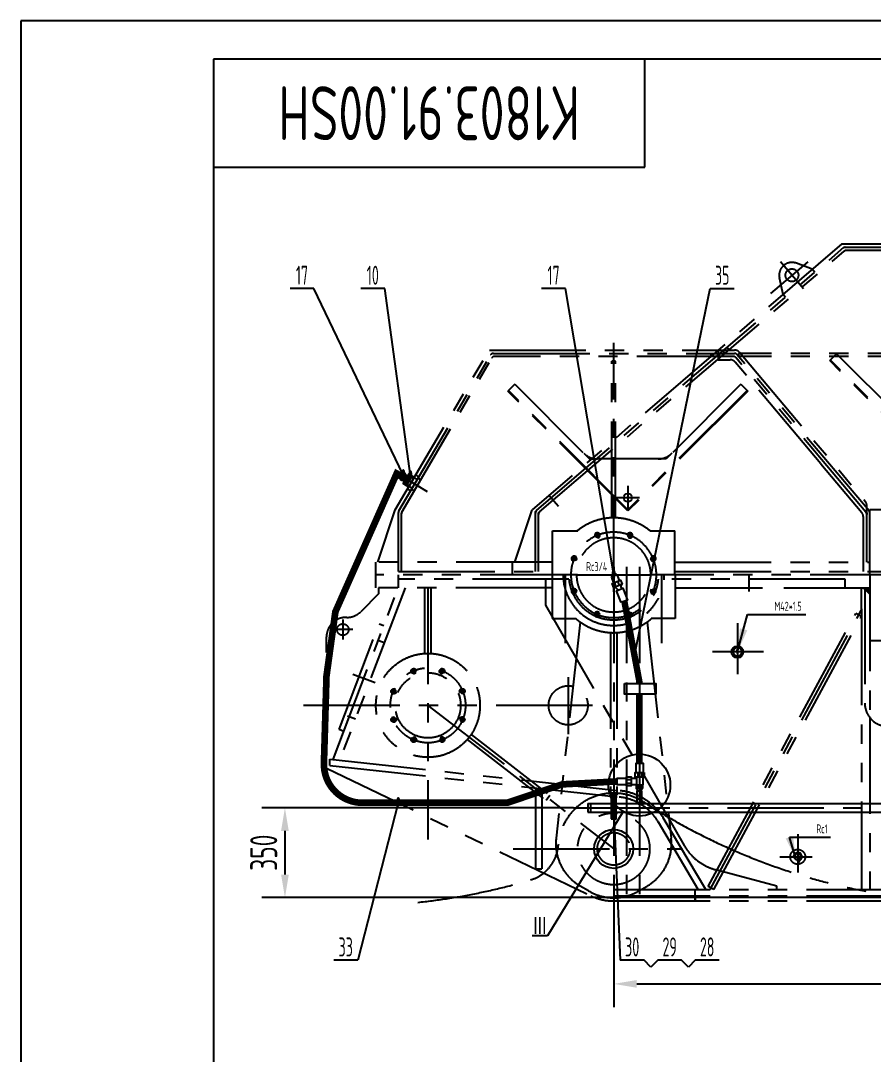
# Model space of a CAD drawing. Header units: millimetres. Extents: x -318 to 12282, y 0 to 8910.
# Drawn here: x -318 to 3005, y 4880 to 8910 of the extents above; entities that cross this region are included whole.
import ezdxf
from ezdxf.enums import TextEntityAlignment as Align

# ---------------------------------------------------------------- set-up
doc = ezdxf.new("R2010")
doc.units = ezdxf.units.MM
doc.header["$LTSCALE"] = 300
for name, pattern in [('F', [0.75, 0.5, -0.25]), ('G', [2, 1.25, -0.25, 0.25, -0.25]), ('K', [2.5, 1.25, -0.25, 0.25, -0.25, 0.25, -0.25])]:
    doc.linetypes.add(name, pattern=pattern)
for name, color, linetype in [('01', 7, 'Continuous'), ('02', 1, 'Continuous'), ('04', 2, 'F'), ('05', 4, 'G'), ('07', 6, 'K'), ('08', 1, 'Continuous'), ('11', 3, 'Continuous')]:
    doc.layers.add(name, color=color, linetype=linetype)
doc.styles.get("Standard").update_dxf_attribs({"font": 'isocp', "width": 0.707, "bigfont": 'intecad.shx'})
doc.dimstyles.new('INTE', dxfattribs={"dimscale": 30, "dimtxt": 3.5, "dimasz": 3, "dimexe": 3, "dimexo": 0, "dimgap": 1, "dimtad": 1, "dimdec": 3, "dimdsep": 46, "dimtxsty": 'Standard', "dimcen": 0, "dimclrd": 1, "dimclre": 1, "dimclrt": 3, "dimaunit": 1, "dimadec": 4, "dimazin": 0, "dimtfac": 1, "dimtdec": 3, "dimtmove": 0, "dimatfit": 0, "dimfxl": 1, "dimarcsym": 0})
doc.dimstyles.new('inte_lin_lin5', dxfattribs={"dimscale": 30, "dimtxt": 3.5, "dimasz": 3, "dimexe": 3, "dimexo": 0, "dimgap": 1, "dimtad": 1, "dimdec": 3, "dimdsep": 46, "dimtxsty": 'Standard', "dimblk2": 'inte_dim_blk', "dimsah": 1, "dimcen": 0, "dimse2": 1, "dimclrd": 1, "dimclre": 1, "dimclrt": 3, "dimaunit": 1, "dimadec": 0, "dimazin": 0, "dimtfac": 1, "dimtdec": 3, "dimtmove": 0, "dimatfit": 3, "dimfxl": 1, "dimarcsym": 0})

# ---------------------------------------------------------------- blocks, each defined once
blk = doc.blocks.new('inte_dim_blk')
at = {"layer": '08', "color": 0}
blk.add_line((0, 0), (-2.5, 0), dxfattribs=at)
blk = doc.blocks.new('*U6', base_point=(11638.2, 1614.9))
at = {"layer": '01'}
blk.add_circle((11638.2, 1614.9), 8, dxfattribs=at)
at = {"layer": '02'}
blk.add_arc((11638.2, 1614.9), 10, 260, 170, dxfattribs=at)
at = {"layer": '05'}
for p, q in [((11651.2, 1614.9), (11625.2, 1614.9)), ((11638.2, 1627.9), (11638.2, 1601.9))]:
    blk.add_line(p, q, dxfattribs=at)
blk = doc.blocks.new('*U7', base_point=(12521.7, 1470.9))
at = {"layer": '01'}
blk.add_circle((12521.7, 1470.9), 8, dxfattribs=at)
at = {"layer": '02'}
blk.add_arc((12521.7, 1470.9), 10, 260, 170, dxfattribs=at)
at = {"layer": '05'}
for p, q in [((12534.7, 1470.9), (12508.7, 1470.9)), ((12521.7, 1483.9), (12521.7, 1457.9))]:
    blk.add_line(p, q, dxfattribs=at)
blk = doc.blocks.new('*U9', base_point=(13345.4, 2437.6))
at = {"layer": '01'}
for radius in [23, 16.8]:
    blk.add_circle((13345.4, 2437.6), radius, dxfattribs=at)
at = {"layer": '02'}
blk.add_arc((13345.4, 2437.6), 21, 260, 170, dxfattribs=at)
at = {"layer": '05'}
for p, q in [((13345.4, 2461.6), (13345.4, 2413.6)), ((13369.4, 2437.6), (13321.4, 2437.6))]:
    blk.add_line(p, q, dxfattribs=at)
blk = doc.blocks.new('*U10', base_point=(13580.4, 1602.6))
at = {"layer": '01'}
blk.add_circle((13580.4, 1602.6), 13.2, dxfattribs=at)
at = {"layer": '02'}
blk.add_arc((13580.4, 1602.6), 16.5, 260, 170, dxfattribs=at)
at = {"layer": '05'}
for p, q in [((13580.4, 1622.1), (13580.4, 1583.1)), ((13599.9, 1602.6), (13560.9, 1602.6))]:
    blk.add_line(p, q, dxfattribs=at)
blk = doc.blocks.new('*U17', base_point=(12521.7, 1470.9))
at = {"layer": '01'}
blk.add_circle((12521.7, 1470.9), 8, dxfattribs=at)
at = {"layer": '02'}
blk.add_arc((12521.7, 1470.9), 10, 260, 170, dxfattribs=at)
at = {"layer": '05'}
for p, q in [((12534.7, 1470.9), (12508.7, 1470.9)), ((12521.7, 1483.9), (12521.7, 1457.9))]:
    blk.add_line(p, q, dxfattribs=at)
blk = doc.blocks.new('*D36')
at = {"layer": '08', "color": 1, "lineweight": -2}
for p, q in [((1990.3, 5544.4), (1990.3, 5068.5)), ((4733.5, 5544.4), (4733.5, 5068.5)), ((2080.3, 5158.5), (4643.5, 5158.5))]:
    blk.add_line(p, q, dxfattribs=at)
at = {"layer": '08', "color": 1}
for points in [[(2080.3, 5173.5), (2080.3, 5143.5), (1990.3, 5158.5)], [(4643.5, 5173.5), (4643.5, 5143.5), (4733.5, 5158.5)]]:
    blk.add_solid(points, dxfattribs=at)
at = {"layer": 'Defpoints', "color": 0}
for p in [(1990.3, 5544.4), (4733.5, 5544.4), (4733.5, 5158.5)]:
    blk.add_point(p, dxfattribs=at)
at = {"layer": '08', "color": 3, "insert": (3361.9, 5241), "char_height": 105, "attachment_point": 5}
blk.add_mtext('2743', dxfattribs=at)
blk = doc.blocks.new('*D49')
at = {"layer": '08', "color": 1, "lineweight": -2}
for p, q in [((1833.5, 5844.4), (620.5, 5844.4)), ((710.5, 5754.4), (710.5, 5584.4)), ((910.4, 5494.4), (620.5, 5494.4))]:
    blk.add_line(p, q, dxfattribs=at)
at = {"layer": '08', "color": 1}
for points in [[(695.5, 5754.4), (725.5, 5754.4), (710.5, 5844.4)], [(695.5, 5584.4), (725.5, 5584.4), (710.5, 5494.4)]]:
    blk.add_solid(points, dxfattribs=at)
at = {"layer": 'Defpoints', "color": 0}
for p in [(1833.5, 5844.4), (710.5, 5494.4), (910.4, 5494.4)]:
    blk.add_point(p, dxfattribs=at)
at = {"layer": '08', "color": 3, "insert": (628, 5669.4), "char_height": 105, "attachment_point": 5, "rotation": 90}
blk.add_mtext('350', dxfattribs=at)
blk = doc.blocks.new('*U81', base_point=(251.96, 168.31))
at = {"layer": '01'}
for p, q in [((251.96, 168.31), (251.96, 182.31)), ((195.96, 168.31), (251.96, 168.31))]:
    blk.add_line(p, q, dxfattribs=at)
blk = doc.blocks.new('*U82')
at = {"layer": '04'}
blk.add_blockref('*U81', (0, 0), dxfattribs=at)
blk = doc.blocks.new('*U83')
at = {"layer": '01'}
for points in [[(415, 292), (25, 292)], [(25, 292), (25, 5)]]:
    blk.add_lwpolyline(points, dxfattribs=at)
at = {"layer": '02'}
for points in [[(420, 297), (0, 297)], [(0, 297), (0, 0)]]:
    blk.add_lwpolyline(points, dxfattribs=at)

msp = doc.modelspace()

# ---------------------------------------------------------------- hatches: boundary and pattern name
at = {"layer": '07', "linetype": 'K'}
msp.add_hatch(color=6, dxfattribs=at).paths.add_polyline_path([(2986.855, 6701.3945), (2967.855, 6701.3945), (2967.855, 6694.9893), (2986.855, 6676.4207)])

# ---------------------------------------------------------------- linework, layer by layer
at = {"layer": '01', "color": 7, "linetype": 'Continuous'}
for p, q in [((1161.6325, 7150.7421), (1150.4661, 7131.7865)), ((1169.8178, 7145.9202), (1158.6514, 7126.9647)), ((1174.2143, 7145.9953), (1159.8466, 7121.6053)), ((1163.0017, 7151.0961), (1161.6325, 7150.7421)), ((1173.5564, 7144.8784), (1163.0017, 7151.0961)), ((1178.0916, 7143.7112), (1163.7238, 7119.3213)), ((1180.1572, 7139.8294), (1168.9908, 7120.8739)), ((1188.3425, 7135.0076), (1177.1761, 7116.0521)), ((1187.9885, 7136.3767), (1177.4337, 7142.5944)), ((1188.3425, 7135.0076), (1187.9885, 7136.3767)), ((1150.8201, 7130.4174), (1150.4661, 7131.7865)), ((1161.3749, 7124.1997), (1150.8201, 7130.4174)), ((1175.8069, 7115.698), (1165.2522, 7121.9157)), ((1177.1761, 7116.0521), (1175.8069, 7115.698)), ((1999.5252, 6705.2162), (1992.8397, 6721.9638)), ((2004.2679, 6696.1102), (1995.6765, 6703.6799)), ((2006.0539, 6691.636), (2004.2679, 6696.1102)), ((2013.0867, 6710.6299), (2006.4012, 6727.3775)), ((2019.8706, 6702.3387), (2020.9726, 6713.7779)), ((2021.6567, 6697.8646), (2019.8706, 6702.3387)), ((2084.655, 5982.1984), (2084.655, 5964.1658)), ((2099.2571, 5982.1984), (2099.2571, 5964.1658)), ((2039.8169, 5955.1451), (2057.8495, 5955.1451)), ((2039.8169, 5940.543), (2057.8495, 5940.543)), ((2086.2565, 5919.9374), (2086.2565, 5932.9209)), ((2096.77, 5919.9374), (2096.77, 5932.9209)), ((2083.9334, 5912.5823), (2080.143, 5919.9374)), ((2083.9334, 5909.1137), (2083.9334, 5912.5823)), ((2096.0294, 5912.5823), (2099.7537, 5919.9374)), ((2096.0294, 5909.1137), (2096.0294, 5912.5823)), ((1890.255, 5861.3945), (2080.661, 5861.3945)), ((2099.8491, 5861.3945), (3552.261, 5861.3945)), ((1890.255, 5827.3945), (5633.455, 5827.3945))]:
    msp.add_line(p, q, dxfattribs=at)
at = {"layer": '01'}
for p, q in [((1171.0853, 7105.7127), (1194.4333, 7145.3469)), ((1171.2752, 7141.006), (1175.1525, 7138.7219)), ((1174.2143, 7145.9953), (1178.0916, 7143.7112)), ((1177.9783, 7101.6522), (1201.3262, 7141.2864)), ((1183.4609, 7100.1231), (1205.3213, 7137.2323)), ((1194.4877, 7129.6778), (1187.5948, 7133.7383)), ((1201.3262, 7141.2864), (1194.4333, 7145.3469)), ((1200.8186, 7140.4248), (1214.3683, 7131.9029)), ((1159.8466, 7121.6053), (1163.7238, 7119.3213)), ((1163.6561, 7128.0722), (1167.5334, 7125.7881)), ((1177.9783, 7101.6522), (1171.0853, 7105.7127)), ((1178.4858, 7102.5138), (1192.5078, 7094.7937)), ((1190.3835, 7109.9815), (1183.4905, 7114.042)), ((1192.5078, 7094.7937), (1214.3683, 7131.9029)), ((1982.4843, 6737.526), (1989.2661, 6720.5372)), ((1989.2661, 6720.5372), (2013.3817, 6730.164)), ((2013.3817, 6730.164), (2006.5999, 6747.1528)), ((2078.8762, 5964.1658), (2078.8762, 5933.5196)), ((2103.2925, 5964.1658), (2103.2925, 5933.5196)), ((2057.8495, 5959.1805), (2078.8762, 5959.1805)), ((2057.8495, 5934.7642), (2078.8762, 5934.7642)), ((1890.255, 5861.3945), (1890.255, 5827.3945)), ((1900.255, 5861.3945), (1900.255, 5827.3945))]:
    msp.add_line(p, q, dxfattribs=at)
at = {"layer": '01', "color": 7, "linetype": 'Continuous'}
for points in [[(1990.5939, 6701.6509), (1983.9083, 6718.3984), (2016.7323, 6731.5016), (2023.4178, 6714.754)], [(2019.5196, 6643.5947), (2001.1269, 6689.6692), (2025.8778, 6699.5496), (2044.2704, 6653.4751)], [(2039.8169, 5964.7618), (2057.8495, 5964.7618), (2057.8495, 5929.4192), (2039.8169, 5929.4192)], [(2108.8738, 5982.1984), (2108.8738, 5964.1658), (2073.5312, 5964.1658), (2073.5312, 5982.1984)], [(2103.694, 5919.9374), (2103.694, 5932.9209), (2078.2473, 5932.9209), (2078.2473, 5919.9374)]]:
    msp.add_lwpolyline(points, close=True, dxfattribs=at)
at = {"layer": '01', "const_width": 25}
for points in [[(2031.895, 6648.5349), (2090.255, 6336.1036), (2090.255, 6328.1074)], [(2090.255, 6287.5784), (2090.255, 6017.8059)], [(1990.255, 5886.8945), (1990.255, 5801.8945)]]:
    msp.add_lwpolyline(points, dxfattribs=at)
at = {"layer": '01'}
for points in [[(2032.879, 6328.1074), (2154.5659, 6328.1074), (2154.5659, 6287.5784), (2032.879, 6287.5784)], [(1980.255, 5801.8945), (2000.255, 5801.8945), (2000.255, 5886.8945), (1980.255, 5886.8945)]]:
    msp.add_lwpolyline(points, close=True, dxfattribs=at)
at = {"layer": '01', "color": 7, "linetype": 'Continuous'}
for points in [[(2077.8775, 5982.1984), (2077.8775, 6017.8059), (2104.5276, 6017.8059), (2104.5276, 5982.1984)], [(2039.8169, 5933.7655), (2004.2095, 5933.7655), (2004.2095, 5960.4156), (2039.8169, 5960.4156)], [(2099.8491, 5861.3945), (2099.8491, 5909.1137), (2080.661, 5909.1137), (2080.661, 5861.3945)]]:
    msp.add_lwpolyline(points, dxfattribs=at)
at = {"layer": '01'}
msp.add_circle((1990.255, 5684.3945), 76, dxfattribs=at)
for centre, radius, start, end in [((1994.5421, 6742.3394), 12.983, 21.7616142, 201.7616142), ((2090.255, 5875.734), 17.253, 236.214891, 303.785109)]:
    msp.add_arc(centre, radius, start, end, dxfattribs=at)
at = {"layer": '02'}
for p, q in [((823.4227, 7866.3495), (730.4227, 7866.3495)), ((1171.2752, 7141.006), (823.4227, 7866.3495)), ((1099.0186, 7866.3495), (1006.0186, 7866.3495)), ((1198.8452, 7137.0747), (1099.0186, 7866.3495)), ((1802.7738, 7866.3495), (1709.7738, 7866.3495)), ((1990.255, 6751.3945), (1802.7738, 7866.3495)), ((2071.3373, 6437.3801), (2366.4084, 7866.3495)), ((2366.4084, 7866.3495), (2459.4084, 7866.3495)), ((1151.742, 5863.9525), (993.6847, 5250.3198)), ((2027.6189, 5829.9768), (1732.9598, 5345.6973)), ((1990.255, 5824.3945), (2015.675, 5250.3198)), ((1732.9598, 5345.6973), (1672.9598, 5345.6973)), ((993.6847, 5250.3198), (900.6847, 5250.3198)), ((2108.675, 5250.3198), (2015.675, 5250.3198)), ((2135.1915, 5223.8033), (2108.675, 5250.3198)), ((2161.708, 5250.3198), (2135.1915, 5223.8033)), ((2254.708, 5250.3198), (2161.708, 5250.3198)), ((2281.2245, 5223.8033), (2254.708, 5250.3198)), ((2307.741, 5250.3198), (2281.2245, 5223.8033)), ((2400.741, 5250.3198), (2307.741, 5250.3198))]:
    msp.add_line(p, q, dxfattribs=at)
at = {"layer": '02', "color": 1, "linetype": 'Continuous'}
for p, q in [((1173.0489, 7144.0168), (1161.6325, 7150.7421)), ((1188.3425, 7135.0076), (1176.9261, 7141.7328)), ((1200.2827, 7139.5805), (1213.8324, 7131.0586)), ((1161.8825, 7125.0613), (1150.4661, 7131.7865)), ((1177.1761, 7116.0521), (1165.7597, 7122.7773)), ((1178.9645, 7103.3918), (1192.9865, 7095.6717))]:
    msp.add_line(p, q, dxfattribs=at)
at = {"layer": '02'}
msp.add_circle((2090.255, 5932.9209), 120.5021, dxfattribs=at)
at = {"layer": '04', "color": 2, "linetype": 'F'}
for p, q in [((1188.8501, 7135.8692), (1197.0354, 7131.0473)), ((1176.6685, 7115.1904), (1184.8539, 7110.3686)), ((1184.8539, 7110.3686), (1197.0354, 7131.0473)), ((1184.8539, 7110.3686), (1186.2851, 7104.9174)), ((1186.2851, 7104.9174), (1195.3321, 7099.588)), ((1197.0354, 7131.0473), (1202.4971, 7132.438)), ((1202.4971, 7132.438), (1211.544, 7127.1086))]:
    msp.add_line(p, q, dxfattribs=at)
at = {"layer": '05', "color": 4, "linetype": 'G'}
for p, q in [((1178.2867, 7148.4753), (1160.5219, 7118.3188)), ((1177.1926, 7128.8091), (1206.3291, 7111.6452)), ((1833.455, 5844.3945), (6002.5327, 5844.3945))]:
    msp.add_line(p, q, dxfattribs=at)
at = {"layer": '07', "color": 6, "linetype": 'K'}
for p, q in [((1689.6588, 7001.8968), (2886.8741, 8027.3945)), ((2877.855, 8040.3945), (2397.4834, 7627.3945)), ((2877.855, 8040.3945), (3845.855, 8040.3945)), ((2886.8741, 8027.3945), (3836.8359, 8027.3945)), ((1701.6588, 6996.7395), (2887.4934, 8011.8266)), ((2891.255, 8015.3945), (2887.4934, 8011.8266)), ((3832.455, 8015.3945), (2891.255, 8015.3945)), ((2745.5488, 7971.3407), (2601.3214, 7847.3411)), ((2729.4502, 7866.0683), (2639.0527, 7971.2121)), ((2763.2179, 7941.8351), (2701.9944, 7965.1774)), ((2773.5393, 7929.83), (2763.2179, 7941.8351)), ((2649.4761, 7844.0455), (2635.5796, 7908.0772)), ((2659.609, 7832.2596), (2649.4761, 7844.0455)), ((1139.255, 7004.3945), (1506.255, 7627.3945)), ((1506.255, 7627.3945), (2397.4834, 7627.3945)), ((2397.4834, 7627.3945), (1672.855, 7004.3945)), ((1990.255, 6684.8887), (1990.255, 7655.2265)), ((2397.4834, 7627.3945), (2397.4834, 7589.3945)), ((2397.4834, 7627.3945), (2460.5389, 7627.3945)), ((2415.5835, 7623.8195), (2423.4052, 7614.6794)), ((2431.5344, 7637.4785), (2439.3605, 7628.3333)), ((2479.6401, 7618.5235), (2969.4563, 7038.4434)), ((1154.0274, 7001.163), (1511.129, 7607.9475)), ((1165.9973, 6995.9116), (1515.4007, 7595.8955)), ((1522.3566, 7614.3945), (2460.0745, 7614.3945)), ((2455.5635, 7602.3945), (1526.6585, 7602.3945)), ((1982.755, 6973.6945), (1982.755, 7583.6945)), ((1997.755, 7583.6945), (1982.755, 7583.6945)), ((1997.755, 6973.6945), (1997.755, 7583.6945)), ((2368.855, 7614.3945), (2368.855, 7602.3945)), ((2397.4834, 7589.3945), (2443.9276, 7589.3945)), ((2400.855, 7614.3945), (2400.855, 7602.3945)), ((2797.0545, 7183.6049), (2463.0557, 7580.4917)), ((2972.3016, 6995.5508), (2465.5101, 7597.765)), ((2984.2877, 7000.7287), (2470.0071, 7609.7816)), ((2483.2369, 7614.2638), (2476.355, 7614.2638)), ((2476.355, 7614.2638), (2476.355, 7602.2638)), ((2493.3696, 7602.2638), (2476.355, 7602.2638)), ((3354.355, 7614.2638), (2483.2369, 7614.2638)), ((3354.355, 7602.2638), (2493.3696, 7602.2638)), ((2858.0346, 7612.9551), (2831.1646, 7586.085)), ((3297.855, 7119.3945), (2831.1646, 7586.085)), ((3297.855, 7124.3443), (2833.6394, 7588.5599)), ((2858.0346, 7612.9551), (3126.3956, 7344.5941)), ((1605.4347, 7493.9553), (1578.5646, 7467.0853)), ((2045.2551, 7000.3948), (1578.5646, 7467.0853)), ((2045.2551, 7005.3445), (1581.0395, 7469.5601)), ((1605.4347, 7493.9553), (1873.7957, 7225.5943)), ((2509.4707, 7469.5601), (2045.2551, 7005.3445)), ((2511.9456, 7467.0853), (2045.2551, 7000.3948)), ((2485.0755, 7493.9553), (2216.7145, 7225.5943)), ((2485.0755, 7493.9553), (2511.9456, 7467.0853)), ((1873.7957, 7225.5943), (1896.0556, 7203.3344)), ((2216.7145, 7225.5943), (2194.4547, 7203.3344)), ((1896.0556, 7203.3344), (1927.5358, 7203.3344)), ((2162.9744, 7203.3344), (1927.5358, 7203.3344)), ((2194.4547, 7203.3344), (2162.9744, 7203.3344)), ((2797.0545, 7183.6049), (2955.9831, 6994.752)), ((1232.0233, 7133.6843), (1219.6801, 7140.92)), ((1177.5606, 7128.5178), (1237.2793, 7093.5103)), ((1205.7061, 7088.8356), (1193.2868, 7096.116)), ((1225.9349, 7123.3436), (1213.5894, 7130.5806)), ((1221.1371, 7102.0528), (1263.873, 7076.0983)), ((1239.0834, 7121.4316), (1228.4691, 7127.6538)), ((1199.6572, 7078.4717), (1187.196, 7085.7766)), ((1213.7974, 7078.2967), (1203.1091, 7084.5623)), ((1739.4451, 7060.483), (1774.8911, 7019.0624)), ((2975.355, 6801.3945), (2975.355, 7022.3144)), ((1072.117, 6801.3945), (1139.255, 7004.3945)), ((1152.255, 6764.3945), (1152.255, 6994.6101)), ((1165.9973, 6995.9116), (1164.255, 6992.8945)), ((1164.255, 6764.3945), (1164.255, 6992.8945)), ((1605.717, 6801.3945), (1672.855, 7004.3945)), ((1685.605, 6998.0519), (1689.6588, 7001.8968)), ((1685.605, 6764.3945), (1685.605, 6998.0519)), ((1697.605, 6992.8945), (1701.6588, 6996.7395)), ((1697.605, 6764.3945), (1697.605, 6992.8945)), ((2961.855, 6978.6549), (2961.855, 6764.3945)), ((2975.355, 6992.8945), (2971.3013, 6996.7395)), ((2975.355, 6992.8945), (2975.355, 6987.3074)), ((2975.355, 6801.3945), (2975.355, 6987.1803)), ((2986.855, 6751.3945), (2986.855, 7006.3945)), ((2986.855, 7006.3945), (3122.1156, 7006.3945)), ((1752.155, 6751.3945), (1752.155, 6922.7945)), ((1752.155, 6922.7945), (1850.555, 6922.7945)), ((2131.8154, 6922.7945), (2228.455, 6922.7945)), ((2228.455, 6751.3945), (2228.455, 6922.7945)), ((1752.155, 6801.3945), (1063.255, 6801.3945)), ((1063.255, 6801.3945), (1063.255, 6751.3945)), ((1596.605, 6751.3945), (1596.605, 6801.3945)), ((1990.255, 6782.7806), (1990.255, 5471.6002)), ((2040.255, 6782.7806), (2040.255, 5471.6002)), ((2090.255, 6782.7806), (2090.255, 5471.6002)), ((2228.455, 6801.3945), (2987.355, 6801.3945)), ((1845.755, 6751.3945), (1062.851, 6751.3945)), ((1062.851, 6751.3945), (1062.851, 6701.3945)), ((1845.755, 6751.3945), (1063.255, 6751.3945)), ((1151.871, 6751.3945), (1151.871, 6701.3945)), ((1815.988, 6735.3945), (1151.871, 6735.3945)), ((1152.255, 6764.3945), (1752.155, 6764.3945)), ((1724.371, 6735.3945), (1724.371, 6633.3945)), ((1750.255, 6751.3945), (1750.255, 6581.3945)), ((1802.955, 6485.1649), (1802.955, 6751.3945)), ((1845.755, 6751.3945), (2134.755, 6751.3945)), ((1845.755, 6751.3945), (2134.755, 6751.3945)), ((3130.105, 6751.3945), (2134.755, 6751.3945)), ((3130.105, 6751.3945), (2134.755, 6751.3945)), ((2891.855, 6735.3945), (2164.5221, 6735.3945)), ((2177.555, 6485.1649), (2177.555, 6751.3945)), ((2228.455, 6764.3945), (3112.1933, 6764.3945)), ((2230.255, 6751.3945), (2230.255, 6581.3945)), ((2516.9592, 6751.3945), (2516.9592, 6686.3945)), ((2891.855, 6701.3945), (2891.855, 6735.3945)), ((2986.855, 6751.3945), (2986.855, 6196.2059)), ((2986.855, 6751.3945), (2986.855, 6695.3945)), ((898.355, 6032.4808), (1151.871, 6701.3945)), ((1178.3476, 6700.7121), (924.032, 6029.6885)), ((1750.255, 6701.3945), (1062.851, 6701.3945)), ((1075.871, 6678.3945), (1075.871, 6701.3945)), ((1254.871, 6445.5084), (1254.871, 6701.3945)), ((1267.371, 6701.3945), (1267.371, 5720.7152)), ((1279.871, 6445.5084), (1279.871, 6701.3945)), ((2228.455, 6701.3945), (2569.6814, 6701.3945)), ((2652.4148, 6701.3945), (2986.855, 6701.3945)), ((2954.855, 6619.1288), (2954.855, 6701.3945)), ((2961.301, 6701.3945), (2986.855, 6676.4207)), ((2967.855, 6701.3945), (2967.855, 6251.5141)), ((1075.871, 6678.3945), (1005.6309, 6608.1544)), ((1724.371, 6633.3945), (2264.6527, 5697.5992)), ((2365.855, 5526.3945), (2954.855, 6615.3994)), ((2954.855, 6619.1288), (2954.855, 5526.3945)), ((935.855, 6577.1973), (935.855, 6499.5918)), ((951.8908, 6585.8945), (948.355, 6585.8945)), ((1750.255, 6581.3945), (1844.0432, 6581.3945)), ((2230.255, 6581.3945), (2136.4669, 6581.3945)), ((2358.0071, 5538.2096), (2932.8231, 6600.7651)), ((2380.039, 5526.3945), (2954.855, 6588.95)), ((2954.855, 6588.95), (2932.8231, 6600.7651)), ((974.6578, 6538.3945), (897.0523, 6538.3945)), ((921.0291, 6148.7411), (1076.9641, 6560.1828)), ((1095.666, 6553.0948), (1076.9641, 6560.1828)), ((1859.9198, 6567.9886), (1766.3149, 5725.4383)), ((2120.5902, 6567.9886), (2214.1952, 5725.4383)), ((2471.8548, 6562.8536), (2471.8548, 6365.1541)), ((872.355, 5998.8945), (872.355, 6509.8945)), ((1097.3365, 6486.9603), (1076.167, 6494.9835)), ((1977.755, 6526.742), (1977.755, 5893.8731)), ((2002.755, 6526.742), (2002.755, 5893.8731)), ((2986.855, 6496.3945), (3122.1156, 6496.3945)), ((2573.8221, 6451.395), (2375.5187, 6451.395)), ((1062.3026, 6330.4692), (975.168, 6363.4929)), ((1813.371, 6352.9888), (1813.371, 6131.3893)), ((1907.3795, 6243.3945), (767.2258, 6243.3945)), ((1267.371, 6243.3945), (1990.255, 5684.3945)), ((984.8152, 6190.0677), (954.1344, 6201.6957)), ((2986.855, 6196.2059), (2986.855, 5526.3945)), ((939.731, 6141.6531), (921.0291, 6148.7411)), ((1434.9036, 6129.6444), (1742.1734, 5892.0353)), ((1419.6104, 6109.8677), (1726.8803, 5872.2586)), ((885.355, 6008.8945), (885.355, 6033.8945)), ((885.355, 6033.8945), (2014.9043, 5911.0582)), ((885.355, 6008.8945), (2012.2276, 5886.2019)), ((872.355, 5998.8945), (1901.9662, 5501.5993)), ((1685.7549, 5921.7479), (1685.7549, 5606.0279)), ((1710.7549, 5919.0259), (1710.7549, 5606.0279)), ((1742.1734, 5892.0353), (1726.8803, 5872.2586)), ((2002.755, 5893.8731), (1977.755, 5893.8731)), ((2348.4867, 5526.3945), (2183.3791, 5805.5848)), ((2319.6192, 5526.3945), (2164.649, 5788.2972)), ((2706.855, 5741.0567), (2706.855, 5592.6761)), ((1598.6994, 5684.3945), (2258.0931, 5684.3945)), ((2637.0356, 5653.3945), (2763.3822, 5653.3945)), ((1685.7549, 5606.0279), (1710.7549, 5606.0279)), ((2625.355, 5539.3945), (2387.9156, 5603.0162)), ((1892.2936, 5521.0122), (1860.4, 5539.4259)), ((1990.255, 5526.3945), (3361.855, 5526.3945)), ((2088.2165, 5521.0122), (2120.11, 5539.4259)), ((2307.855, 5481.3945), (2307.855, 5526.3945)), ((2380.039, 5526.3945), (2358.0071, 5538.2096)), ((2625.355, 5526.3945), (2625.355, 5539.3945)), ((1990.255, 5501.3945), (3361.855, 5501.3945)), ((1990.255, 5481.3945), (3361.855, 5481.3945)), ((2307.855, 5501.3945), (2307.855, 5481.3945))]:
    msp.add_line(p, q, dxfattribs=at)
for centre, radius in [((2684.2514, 7918.6402), 25), ((935.855, 6538.3945), 22.5), ((1267.371, 6243.3945), 202.5), ((1267.371, 6243.3945), 146), ((1267.371, 6243.3945), 127), ((1813.371, 6243.3945), 76.25), ((1990.255, 5684.3945), 140), ((1990.255, 5684.3945), 63.5), ((2706.855, 5653.3945), 29.0407)]:
    msp.add_circle(centre, radius, dxfattribs=at)
for centre, radius, start, end in [((2891.6538, 8014.3945), 13, 90, 133.485764), ((2896.4396, 8002.3945), 13, 90, 133.485764), ((2684.2514, 7918.6402), 49.8049, 69.1299078, 192.2447525), ((2460.5389, 7602.3945), 25, 40.1775451, 90), ((1522.3566, 7601.3945), 13, 90, 149.7301154), ((1526.6585, 7589.3945), 13, 90, 149.9950455), ((2443.9276, 7564.3945), 25, 40.0821857, 90), ((2455.5635, 7589.3945), 13, 40.0821857, 90), ((2460.0745, 7601.3945), 13, 40.1775451, 90), ((1927.5358, 7279.3344), 76, 225, 270), ((2162.9744, 7279.3344), 76, 270, 315), ((2950.355, 7022.3144), 25, 0, 40.1775451), ((1165.255, 6994.6101), 13, 149.7301154, 180), ((1177.255, 6989.4106), 13, 149.9950455, 180), ((1698.605, 6992.4648), 13, 133.485764, 180), ((1710.605, 6987.3074), 13, 133.485764, 180), ((1990.255, 6751.3945), 222.3, 50.4464848, 129.5535152), ((2936.855, 6978.6549), 25, 0, 40.0821857), ((2962.355, 6987.1803), 13, 0, 40.0821857), ((2974.355, 6992.3416), 13, 0, 40.1775451), ((1990.255, 6751.3945), 196.9, 359.9999999995831, 0), ((1990.255, 6751.3945), 166.5, 360, 180), ((1990.255, 6751.3945), 144.5, 360, 180), ((1990.255, 6751.3945), 196.9, 180, 0), ((1990.255, 6751.3945), 175, 185.2457971, 354.7542029), ((1990.255, 6751.3945), 166.5, 180, 360), ((1990.255, 6751.3945), 144.5, 180, 0), ((948.355, 6509.8945), 76, 90, 180), ((951.8908, 6661.8945), 76, 270, 315), ((1990.255, 6751.3945), 225, 229.0739367, 270), ((1990.255, 6751.3945), 225, 270, 310.9260633), ((3057.855, 6251.5141), 90, 180, 0), ((1990.255, 5685.3945), 216, 56.2040326, 176.2785778), ((1990.255, 5684.3945), 203, 30.4402116, 83.7861753), ((1990.255, 5684.3945), 228, 29.0891197, 83.7935819), ((3432.3826, 7913.3945), 2438, 237.0860473, 243.2514171), ((1955.65, 5704.4037), 190.5, 173.6605985, 240), ((2024.86, 5704.4037), 190.5, 300, 6.3394015), ((3432.3826, 7913.3945), 2438, 243.2514171, 265.3622139), ((1623.031, 5709.2797), 152, 286.565803, 356.2785778), ((2440.4559, 5799.0992), 203, 210, 255), ((971.255, 7900.3945), 2438, 276.0510352, 286.565803), ((1990.255, 5684.3945), 190.5, 239.0537678, 270), ((1990.255, 5684.3945), 190.5, 270, 300.9462322), ((1990.255, 5684.3945), 203, 244.2197733, 270)]:
    msp.add_arc(centre, radius, start, end, dxfattribs=at)
at = {"layer": '11', "color": 3, "linetype": 'Continuous'}
for p, q in [((2045.2551, 7097.8948), (2045.2551, 7005.8948)), ((2091.2551, 7051.8948), (1999.2551, 7051.8948))]:
    msp.add_line(p, q, dxfattribs=at)
at = {"layer": '11'}
msp.add_line((12249.4049, 5494.3945), (910.4137, 5494.3945), dxfattribs=at)
at = {"layer": '11', "color": 3, "linetype": 'Continuous', "const_width": 26}
msp.add_lwpolyline([(1164.2346, 7136.4424), (1145.6968, 7146.5255), (906.89, 6607.8086), (872.355, 6357.825), (862.3704, 6018.1911, 0.423206108), (1012.4878, 5863.7833), (1577.3045, 5864.4695), (1789.6581, 5935.5533), (2004.2095, 5947.0905)], format="xyb", dxfattribs=at)
at = {"layer": '11', "color": 3, "linetype": 'Continuous'}
msp.add_circle((2045.2551, 7051.8948), 16, dxfattribs=at)

# ---------------------------------------------------------------- block references
at = {"layer": '01', "xscale": 30, "yscale": 30, "zscale": 30}
msp.add_blockref('*U83', (-318.062, 0), dxfattribs=at)
at = {"layer": '01', "xscale": 30, "yscale": 30}
msp.add_blockref('*U82', (2111.938, 8340), dxfattribs=at)
at = {"layer": '07', "color": 6, "linetype": 'K'}
for name, p, rotation in [('*U17', (1926.5382, 6905.2205), 22.49999999995652), ('*U17', (2053.9718, 6905.2205), 337.5000000000434), ('*U17', (1836.4291, 6815.1113), 67.50000000016048), ('*U17', (2144.081, 6815.1113), 292.4999999998395), ('*U7', (1836.4291, 6687.6777), 112.5000000000759), ('*U7', (2144.081, 6687.6777), 247.4999999999242), ('*U7', (1926.5382, 6597.5686), 157.4999999999663), ('*U7', (2053.9718, 6597.5686), 202.5000000000336)]:
    msp.add_blockref(name, p, dxfattribs=dict(at, rotation=rotation))
for name, p in [('*U9', (2471.8548, 6451.395)), ('*U10', (2706.855, 5653.3945))]:
    msp.add_blockref(name, p, dxfattribs=at)
at = {"layer": '07', "color": 6, "linetype": 'K', "xscale": -1}
for p, rotation in [((1212.2619, 6376.4397), 22.50000000003365), ((1322.4802, 6376.4397), 337.4999999999663), ((1134.3259, 6298.5037), 67.49999999992414), ((1400.4162, 6298.5037), 292.5000000000758), ((1134.3259, 6188.2854), 112.5000000000759), ((1400.4162, 6188.2854), 247.4999999999242), ((1212.2619, 6110.3494), 157.4999999999664), ((1322.4802, 6110.3494), 202.5000000000336)]:
    msp.add_blockref('*U6', p, dxfattribs=dict(at, rotation=rotation))

# ---------------------------------------------------------------- texts
at = {"layer": '02', "width": 0.605172}
for p, p2 in [((1162.2752, 7126.006), (1180.2752, 7126.006)), ((1189.8452, 7122.0747), (1207.8452, 7122.0747)), ((1981.255, 6736.3945), (1999.255, 6736.3945)), ((2062.3373, 6422.3801), (2080.3373, 6422.3801)), ((1142.742, 5848.9525), (1160.742, 5848.9525)), ((1981.255, 5809.3945), (1999.255, 5809.3945))]:
    msp.add_text('●', height=30, dxfattribs=at).set_placement(p, p2, align=Align.FIT)
at = {"layer": '07', "color": 6, "linetype": 'K', "width": 0.605172}
for p, p2 in [((2465.8548, 6441.395), (2477.8548, 6441.395)), ((2704.4299, 5627.2865), (2716.4299, 5627.2865))]:
    msp.add_text('●', height=20, dxfattribs=at).set_placement(p, p2, align=Align.FIT)
at = {"layer": '11', "width": 0.69384}
msp.add_text('K1803.91.00SH', height=210, rotation=180, dxfattribs=at).set_placement((1859.0251, 8655), (684.8509, 8655), align=Align.FIT)
at = {"layer": '11'}
for s, width, p, p2 in [('17', 0.606, (753.3012, 7881.3495), (800.5441, 7881.3495)), ('10', 0.606076, (1028.8765, 7881.3495), (1076.1607, 7881.3495)), ('17', 0.606, (1732.6524, 7881.3495), (1779.8952, 7881.3495)), ('35', 0.581958, (2385.0084, 7881.3495), (2440.8084, 7881.3495)), ('33', 0.581958, (919.2847, 5265.3198), (975.0847, 5265.3198)), ('30', 0.600864, (2034.275, 5265.3198), (2090.075, 5265.3198)), ('29', 0.568672, (2180.308, 5265.3198), (2236.108, 5265.3198)), ('28', 0.601243, (2326.341, 5265.3198), (2382.141, 5265.3198))]:
    msp.add_text(s, height=74.24621, dxfattribs=dict(at, width=width)).set_placement(p, p2, align=Align.FIT)
at = {"layer": '11', "width": 0.707}
msp.add_text('Ⅲ', height=75, dxfattribs=at).set_placement((1702.9598, 5345.6973), align=Align.CENTER)
at = {"layer": '11', "color": 3, "linetype": 'Continuous', "char_height": 35, "attachment_point": 7}
for s, insert in [('Rc3/4', (1883.0341, 6766.2128)), ('M42*1.5', (2616.4117, 6611.8588)), ('Rc1', (2779.0882, 5744.7894))]:
    msp.add_mtext(s, dxfattribs=dict(at, insert=insert))

# ---------------------------------------------------------------- dimensions: what is measured, and where the dimension line sits
at = {"layer": '08'}
dim = msp.add_linear_dim(base=(710.5083, 5494.3945), p1=(1833.455, 5844.3945), p2=(910.4137, 5494.3945), angle=90, dimstyle='INTE', dxfattribs=at)
dim.commit()
dim.dimension.update_dxf_attribs({"geometry": '*D49', "text_midpoint": (628.0083, 5669.3945)})
dim = msp.add_linear_dim(base=(4733.455, 5158.5317), p1=(1990.255, 5544.3945), p2=(4733.455, 5544.3945), text='2743', dimstyle='INTE', dxfattribs=at)
dim.commit()
dim.dimension.update_dxf_attribs({"geometry": '*D36', "text_midpoint": (3361.855, 5158.5317), "dimtype": 160})

# ---------------------------------------------------------------- leaders
at = {"layer": '11', "color": 3, "linetype": 'Continuous', "annotation_type": 0, "has_hookline": 1, "hookline_direction": 0}
for points, text_width in [([(2472.8017, 6452.6039), (2511.4117, 6596.8588), (2601.4117, 6596.8588)], 107.4285), ([(2700.855, 5643.3945), (2674.0882, 5729.7894), (2764.0882, 5729.7894)], 39.592)]:
    msp.add_leader(points, dimstyle='inte_lin_lin5', override={"dimpost": '', "dimse2": 0, "dimtmove": 1, "dimatfit": 0}, dxfattribs=dict(at, text_width=text_width))

doc.saveas('drawing.dxf')
